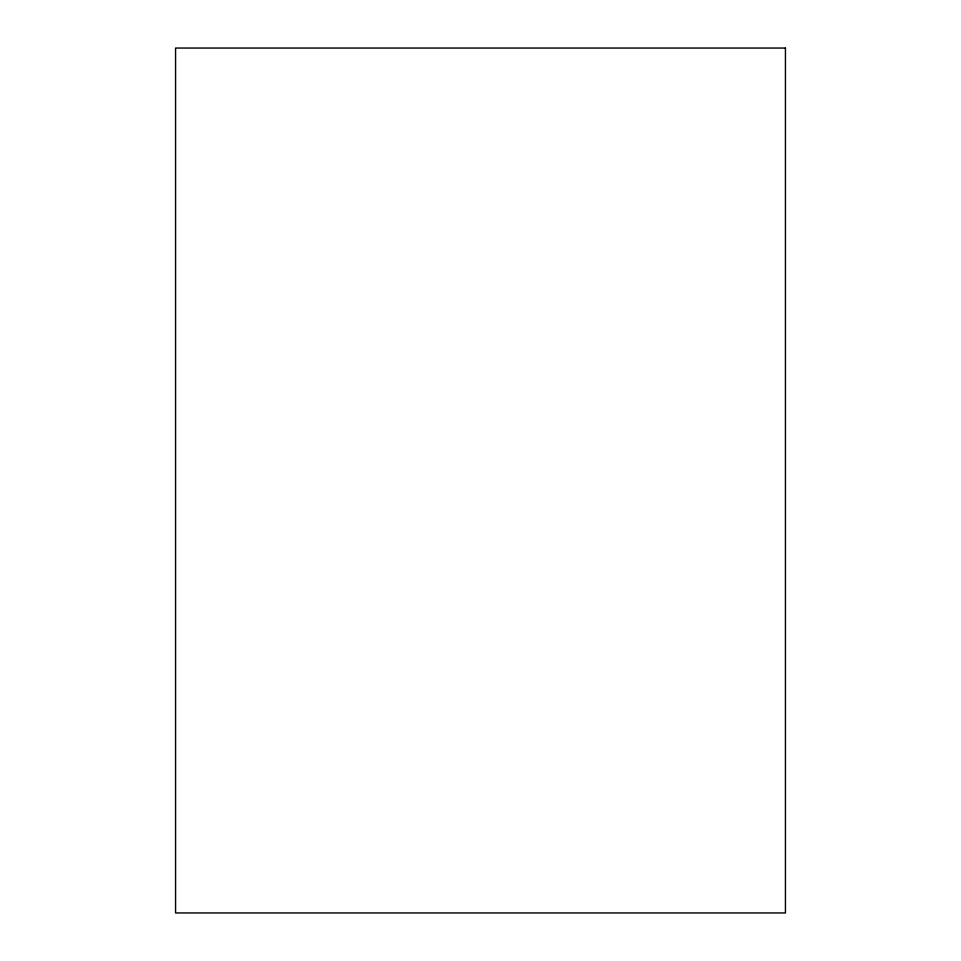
<?xml version="1.0" encoding="UTF-8"?>
<svg xmlns="http://www.w3.org/2000/svg" width="961" height="961" viewBox="0 0 961 961"><rect width="100%" height="100%" fill="white"/><g stroke="black" fill="none" stroke-linecap="round" stroke-linejoin="round"><path stroke-width="1.44" d="M785.437 48.05L175.563 48.05L175.563 912.95L785.437 912.95L785.437 48.05"/></g></svg>
